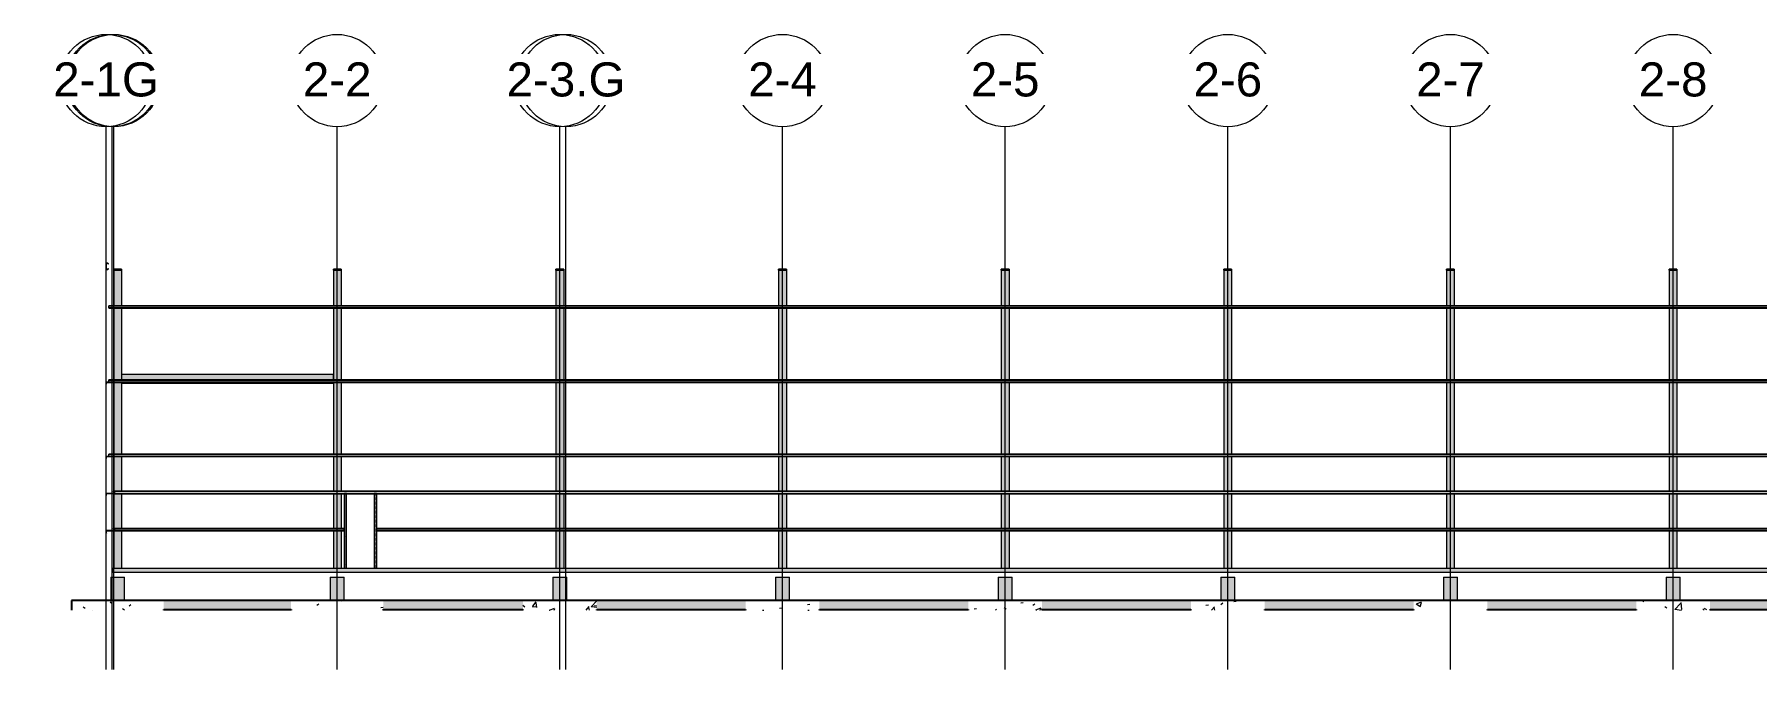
# Model space of a CAD drawing. Header units: inches. Extents: x 21954 to 47768, y -132 to 769.
# Drawn here: x 33151 to 35391, y -132 to 694 of the extents above; entities that cross this region are included whole.
import ezdxf

# ---------------------------------------------------------------- set-up
doc = ezdxf.new("R2010")
doc.units = ezdxf.units.IN
doc.header["$MEASUREMENT"] = 0
doc.linetypes.add('Grid Line 1_2_', pattern=[0.875, 0.5, -0.125, 0.125, -0.125])
doc.linetypes.add('Hidden 1_8_', pattern=[0.1875, 0.125, -0.0625])
for name, color, linetype, lineweight in [('A-FLOR', 192, 'Continuous', 9), ('C-BLDG-PADS', 91, 'Continuous', 9), ('S-BEAM', 12, 'Continuous', 9), ('S-COLS', 52, 'Continuous', 9), ('S-FNDN', 32, 'Continuous', 9), ('S-GRID', 1, 'Continuous', 9), ('S-GRID-IDEN', 1, 'Continuous', 9)]:
    doc.layers.add(name, color=color, linetype=linetype, lineweight=lineweight)
doc.styles.add('Arial', font='arial.ttf', dxfattribs={"height": 44.258982})
pattern_1 = [(50, (-85664.873, 100.19), (68.857394, -6.024036), [7.2, -79.2]), (355, (-85664.87, 100.19), (-13.32011, 72.21071), [5.76, -63.36]), (100.451, (-85659.135, 99.69), (55.53753, 66.18621), [6.119, -67.31]), (46.184, (-85664.87, 119.39), (102.45503, -15.89069), [10.8, -118.8]), (96.636, (-85656.335, 118.065), (89.72737, 93.51553), [9.179, -100.964]), (351.184, (-85664.87, 119.39), (89.72835, 93.5149), [8.64, -95.04]), (21, (-85655.273, 114.59), (57.303523, -38.65147), [7.2, -79.2]), (326, (-85655.27, 114.59), (23.358416, 69.614625), [5.76, -63.36]), (71.451, (-85650.5, 111.37), (80.661926, 30.962635), [6.119, -67.31]), (37.5, (-85664.873, 100.19), (1.167627, 31.957773), [3.168, -59.424, 3.168, -61.152, -63.6]), (37.5, (-85664.873, 100.19), (1.167627, 31.957773), [-126.912, 3.168, -60.432]), (7.5, (-85664.873, 100.19), (25.2549, 37.863352), [3.168, -33.504, 3.168, -57.984, -24.24]), (7.5, (-85664.873, 100.19), (25.2549, 37.863352), [-97.824, 3.168, -21.072]), (327.5, (-85686.28, 100.19), (51.247365, -2.165292), [3.168, -20.832, 3.168, -71.712, -99.36]), (327.5, (-85686.28, 100.19), (51.247365, -2.165292), [-98.88, 3.168, -96.192]), (317.5, (-85695.88, 100.19), (55.986273, 9.609983), [3.168, -28.032, 3.168, -46.56, -70.56]), (317.5, (-85695.88, 100.19), (55.986273, 9.609983), [-80.928, 3.168, -67.392])]
pattern_2 = [(45, (-85664.873, 100.19), (-23.758788, 23.758788), []), (45, (-85664.873, 136.19), (-23.758788, 23.758788), [])]

# ---------------------------------------------------------------- blocks, each defined once
blk = doc.blocks.new('Struct_Sports Complex_2015_rvt-3-Structural - Elevation - North')
at = {"layer": 'S-FNDN', "lineweight": 5}
for points in [[(-26257.4, -42), (-26257.4, -12), (-26275.4, -12), (-26275.4, -42)], [(-25971.9, -42), (-25971.9, -12), (-25989.9, -12), (-25989.9, -42)], [(-25682.4, -42), (-25682.4, -12), (-25700.4, -12), (-25700.4, -42)], [(-25392.9, -42), (-25392.9, -12), (-25410.9, -12), (-25410.9, -42)], [(-25103.4, -42), (-25103.4, -12), (-25121.4, -12), (-25121.4, -42)], [(-24813.9, -42), (-24813.9, -12), (-24831.9, -12), (-24831.9, -42)], [(-24524.4, -42), (-24524.4, -12), (-24542.4, -12), (-24542.4, -42)], [(-24234.9, -42), (-24234.9, -12), (-24252.9, -12), (-24252.9, -42)], [(-23945.4, -42), (-23945.4, -12), (-23963.4, -12), (-23963.4, -42)], [(-23655.9, -42), (-23655.9, -12), (-23673.9, -12), (-23673.9, -42)], [(-23366.4, -42), (-23366.4, -12), (-23384.4, -12), (-23384.4, -42)], [(-23076.9, -42), (-23076.9, -12), (-23094.9, -12), (-23094.9, -42)], [(-22789.4, -42), (-22789.4, -12), (-22801.4, -12), (-22801.4, -42)], [(-22091.6, -42), (-22061.6, -42), (-22061.6, -12), (-22091.6, -12)]]:
    blk.add_hatch(color=9, dxfattribs=at).paths.add_polyline_path(points, flags=0)
at = {"layer": 'S-FNDN'}
h = blk.add_hatch(dxfattribs=at)
h.set_pattern_fill('FP_5', color=256, style=0, pattern_type=2)
h.set_pattern_definition(pattern_1)
h.paths.add_polyline_path([(-26326.4, -54.8), (-26206.4, -54.8), (-26206.4, -42), (-26326.4, -42)], flags=0)
h = blk.add_hatch(dxfattribs=at)
h.set_pattern_fill('FP_5', color=256, style=0, pattern_type=2)
h.set_pattern_definition(pattern_1)
h.paths.add_polyline_path([(-24581.4, -54), (-24581.4, -42), (-24774.9, -42), (-24774.9, -54), (-24705, -54)], flags=0)
h.paths.add_polyline_path([(-26087.4, -54), (-26040.9, -54), (-26040.9, -42), (-26206.4, -42), (-26206.4, -54)], flags=0)
h.paths.add_polyline_path([(-22837.4, -54), (-22837.4, -42), (-23037.9, -42), (-23037.9, -54), (-22838.9, -54)], flags=0)
h.paths.add_polyline_path([(-25920.9, -54), (-25739.4, -54), (-25739.4, -42), (-25920.9, -42)], flags=0)
h.paths.add_polyline_path([(-25643.4, -54), (-25449.9, -54), (-25449.9, -42), (-25643.4, -42)], flags=0)
h.paths.add_polyline_path([(-23133.9, -54), (-23133.9, -42), (-23327.4, -42), (-23327.4, -54), (-23322.7, -54)], flags=0)
h.paths.add_polyline_path([(-23423.4, -54), (-23423.4, -42), (-23616.9, -42), (-23616.9, -54), (-23599.2, -54)], flags=0)
h.paths.add_polyline_path([(-25353.9, -54), (-25160.4, -54), (-25160.4, -42), (-25353.9, -42)], flags=0)
h.paths.add_polyline_path([(-23712.9, -54), (-23712.9, -42), (-23906.4, -42), (-23906.4, -54), (-23875.6, -54)], flags=0)
h.paths.add_polyline_path([(-25064.4, -54), (-24870.9, -54), (-24870.9, -42), (-25064.4, -42)], flags=0)
h.paths.add_polyline_path([(-24002.4, -54), (-24002.4, -42), (-24195.9, -42), (-24195.9, -54), (-24152.1, -54)], flags=0)
h.paths.add_polyline_path([(-24485.4, -54), (-24291.9, -54), (-24291.9, -42), (-24485.4, -42)], flags=0)
h = blk.add_hatch(dxfattribs=at)
h.set_pattern_fill('FP_5', color=256, style=0, pattern_type=2)
h.set_pattern_definition(pattern_1)
h.paths.add_polyline_path([(-25920.9, -54.8), (-25920.9, -42), (-26040.9, -42), (-26040.9, -54.8), (-25949.2, -54.8)], flags=0)
h = blk.add_hatch(dxfattribs=at)
h.set_pattern_fill('FP_5', color=256, style=0, pattern_type=2)
h.set_pattern_definition(pattern_1)
h.paths.add_polyline_path([(-25726.2, -54.8), (-25643.4, -54.8), (-25643.4, -42), (-25739.4, -42), (-25739.4, -54.8)], flags=0)
h = blk.add_hatch(dxfattribs=at)
h.set_pattern_fill('FP_5', color=256, style=0, pattern_type=2)
h.set_pattern_definition(pattern_1)
h.paths.add_polyline_path([(-25436.7, -54.8), (-25353.9, -54.8), (-25353.9, -42), (-25449.9, -42), (-25449.9, -54.8)], flags=0)
h = blk.add_hatch(dxfattribs=at)
h.set_pattern_fill('FP_5', color=256, style=0, pattern_type=2)
h.set_pattern_definition(pattern_1)
h.paths.add_polyline_path([(-25147.2, -54.8), (-25064.4, -54.8), (-25064.4, -42), (-25160.4, -42), (-25160.4, -54.8)], flags=0)
h = blk.add_hatch(dxfattribs=at)
h.set_pattern_fill('FP_5', color=256, style=0, pattern_type=2)
h.set_pattern_definition(pattern_1)
h.paths.add_polyline_path([(-24857.7, -54.8), (-24774.9, -54.8), (-24774.9, -42), (-24870.9, -42), (-24870.9, -54.8)], flags=0)
h = blk.add_hatch(dxfattribs=at)
h.set_pattern_fill('FP_5', color=256, style=0, pattern_type=2)
h.set_pattern_definition(pattern_1)
h.paths.add_polyline_path([(-24568.2, -54.8), (-24485.4, -54.8), (-24485.4, -42), (-24581.4, -42), (-24581.4, -54.8)], flags=0)
h = blk.add_hatch(dxfattribs=at)
h.set_pattern_fill('FP_5', color=256, style=0, pattern_type=2)
h.set_pattern_definition(pattern_1)
h.paths.add_polyline_path([(-24278.7, -54.8), (-24195.9, -54.8), (-24195.9, -42), (-24291.9, -42), (-24291.9, -54.8)], flags=0)
h = blk.add_hatch(dxfattribs=at)
h.set_pattern_fill('FP_5', color=256, style=0, pattern_type=2)
h.set_pattern_definition(pattern_1)
h.paths.add_polyline_path([(-23989.2, -54.8), (-23906.4, -54.8), (-23906.4, -42), (-24002.4, -42), (-24002.4, -54.8)], flags=0)
h = blk.add_hatch(dxfattribs=at)
h.set_pattern_fill('FP_5', color=256, style=0, pattern_type=2)
h.set_pattern_definition(pattern_1)
h.paths.add_polyline_path([(-23699.7, -54.8), (-23616.9, -54.8), (-23616.9, -42), (-23712.9, -42), (-23712.9, -54.8)], flags=0)
h = blk.add_hatch(dxfattribs=at)
h.set_pattern_fill('FP_5', color=256, style=0, pattern_type=2)
h.set_pattern_definition(pattern_1)
h.paths.add_polyline_path([(-23410.2, -54.8), (-23327.4, -54.8), (-23327.4, -42), (-23423.4, -42), (-23423.4, -54.8)], flags=0)
h = blk.add_hatch(dxfattribs=at)
h.set_pattern_fill('FP_5', color=256, style=0, pattern_type=2)
h.set_pattern_definition(pattern_1)
h.paths.add_polyline_path([(-23037.9, -54.8), (-23037.9, -42), (-23133.9, -42), (-23133.9, -54.8), (-23046.2, -54.8)], flags=0)
h = blk.add_hatch(dxfattribs=at)
h.set_pattern_fill('FP_5', color=256, style=0, pattern_type=2)
h.set_pattern_definition(pattern_1)
h.paths.add_polyline_path([(-22837.4, -54.8), (-22753.4, -54.8), (-22753.4, -42), (-22837.4, -42), (-22837.4, -54)], flags=0)
h = blk.add_hatch(dxfattribs=at)
h.set_pattern_fill('FP_5', color=256, style=0, pattern_type=2)
h.set_pattern_definition(pattern_1)
h.paths.add_polyline_path([(-22017.4, -54.8), (-22017.4, -42), (-22137.4, -42), (-22137.4, -54.8)], flags=0)
at = {"layer": 'S-FNDN', "color": 250}
for p, q in [((-26275.4, -12), (-26257.4, -12)), ((-26275.4, -12), (-26275.4, -42)), ((-26257.4, -42), (-26257.4, -12)), ((-25989.9, -12), (-25971.9, -12)), ((-25989.9, -12), (-25989.9, -42)), ((-25971.9, -42), (-25971.9, -12)), ((-25700.4, -12), (-25682.4, -12)), ((-25700.4, -12), (-25700.4, -42)), ((-25682.4, -42), (-25682.4, -12)), ((-25410.9, -12), (-25392.9, -12)), ((-25410.9, -12), (-25410.9, -42)), ((-25392.9, -42), (-25392.9, -12)), ((-25121.4, -12), (-25103.4, -12)), ((-25121.4, -12), (-25121.4, -42)), ((-25103.4, -42), (-25103.4, -12)), ((-24831.9, -12), (-24813.9, -12)), ((-24831.9, -12), (-24831.9, -42)), ((-24813.9, -42), (-24813.9, -12)), ((-24542.4, -12), (-24524.4, -12)), ((-24542.4, -12), (-24542.4, -42)), ((-24524.4, -42), (-24524.4, -12)), ((-24252.9, -12), (-24234.9, -12)), ((-24252.9, -12), (-24252.9, -42)), ((-24234.9, -42), (-24234.9, -12)), ((-23963.4, -12), (-23945.4, -12)), ((-23963.4, -12), (-23963.4, -42)), ((-23945.4, -42), (-23945.4, -12)), ((-23673.9, -12), (-23655.9, -12)), ((-23673.9, -12), (-23673.9, -42)), ((-23655.9, -42), (-23655.9, -12)), ((-23384.4, -12), (-23366.4, -12)), ((-23384.4, -12), (-23384.4, -42)), ((-23366.4, -42), (-23366.4, -12)), ((-23094.9, -12), (-23076.9, -12)), ((-23094.9, -12), (-23094.9, -42)), ((-23076.9, -42), (-23076.9, -12)), ((-22801.4, -12), (-22789.4, -12)), ((-22801.4, -12), (-22801.4, -42)), ((-22789.4, -42), (-22789.4, -12)), ((-22091.6, -12), (-22061.6, -12)), ((-22091.6, -42), (-22091.6, -12)), ((-22061.6, -12), (-22061.6, -42))]:
    blk.add_line(p, q, dxfattribs=at)
at = {"layer": 'S-FNDN', "color": 7, "lineweight": 25}
for p, q in [((-26206.4, -42), (-26326.4, -42)), ((-26326.4, -42), (-26326.4, -54.8)), ((-26040.9, -42), (-26206.4, -42)), ((-25920.9, -42), (-26040.9, -42)), ((-25739.4, -42), (-25920.9, -42)), ((-25643.4, -42), (-25739.4, -42)), ((-25449.9, -42), (-25643.4, -42)), ((-25353.9, -42), (-25449.9, -42)), ((-25160.4, -42), (-25353.9, -42)), ((-25064.4, -42), (-25160.4, -42)), ((-24870.9, -42), (-25064.4, -42)), ((-24774.9, -42), (-24870.9, -42)), ((-24581.4, -42), (-24774.9, -42)), ((-24485.4, -42), (-24581.4, -42)), ((-24291.9, -42), (-24485.4, -42)), ((-24195.9, -42), (-24291.9, -42)), ((-24002.4, -42), (-24195.9, -42)), ((-23906.4, -42), (-24002.4, -42)), ((-23712.9, -42), (-23906.4, -42)), ((-23616.9, -42), (-23712.9, -42)), ((-23423.4, -42), (-23616.9, -42)), ((-23327.4, -42), (-23423.4, -42)), ((-23133.9, -42), (-23327.4, -42)), ((-23037.9, -42), (-23133.9, -42)), ((-22837.4, -42), (-23037.9, -42)), ((-22753.4, -42), (-22837.4, -42)), ((-22753.4, -54.8), (-22753.4, -42)), ((-22017.4, -42), (-22137.4, -42)), ((-22137.4, -42), (-22137.4, -54.8)), ((-22017.4, -54.8), (-22017.4, -42)), ((-26206.4, -54), (-26040.9, -54)), ((-26206.4, -54.8), (-26206.4, -54)), ((-26040.9, -54), (-26040.9, -54.8)), ((-25920.9, -54), (-25739.4, -54)), ((-25920.9, -54.8), (-25920.9, -54)), ((-25739.4, -54), (-25739.4, -54.8)), ((-25643.4, -54), (-25449.9, -54)), ((-25643.4, -54.8), (-25643.4, -54)), ((-25449.9, -54), (-25449.9, -54.8)), ((-25353.9, -54), (-25160.4, -54)), ((-25353.9, -54.8), (-25353.9, -54)), ((-25160.4, -54), (-25160.4, -54.8)), ((-25064.4, -54), (-24870.9, -54)), ((-25064.4, -54.8), (-25064.4, -54)), ((-24870.9, -54), (-24870.9, -54.8)), ((-24774.9, -54), (-24581.4, -54)), ((-24774.9, -54.8), (-24774.9, -54)), ((-24581.4, -54), (-24581.4, -54.8)), ((-24485.4, -54), (-24291.9, -54)), ((-24485.4, -54.8), (-24485.4, -54)), ((-24291.9, -54), (-24291.9, -54.8)), ((-24195.9, -54), (-24002.4, -54)), ((-24195.9, -54.8), (-24195.9, -54)), ((-24002.4, -54), (-24002.4, -54.8)), ((-23906.4, -54), (-23712.9, -54)), ((-23906.4, -54.8), (-23906.4, -54)), ((-23712.9, -54), (-23712.9, -54.8)), ((-23616.9, -54), (-23423.4, -54)), ((-23616.9, -54.8), (-23616.9, -54)), ((-23423.4, -54), (-23423.4, -54.8)), ((-23327.4, -54), (-23133.9, -54)), ((-23327.4, -54.8), (-23327.4, -54)), ((-23133.9, -54), (-23133.9, -54.8)), ((-23037.9, -54), (-22837.4, -54)), ((-23037.9, -54.8), (-23037.9, -54)), ((-22837.4, -54), (-22837.4, -54.8))]:
    blk.add_line(p, q, dxfattribs=at)
blk = doc.blocks.new('Girt_C - 10_D-1162511-Structural - Elevation - North')
at = {"layer": 'S-BEAM'}
for points in [[(-23322.7, 97.1), (-23046.3, 97.1), (-23046.3, 99.9), (-26270.1, 99.9), (-26270.1, 97.1), (-23599.2, 97.1)], [(-23322.7, 96.6), (-23046.3, 96.6), (-23046.3, 97.1), (-26270.1, 97.1), (-26270.1, 96.6), (-25969.9, 96.6), (-25971.5, 96.9), (-25971.5, 97), (-25968.8, 97), (-25968.8, 96.6), (-25932.8, 96.6), (-25932.8, 97), (-25929.9, 97), (-25930.2, 96.8), (-25931.6, 96.6), (-23599.2, 96.6)]]:
    blk.add_hatch(color=256, dxfattribs=at).paths.add_polyline_path(points, flags=0)
at = {"layer": 'S-BEAM', "lineweight": 15}
for p, q in [((-26270.1, 100.1), (-26270.1, 99.9)), ((-23046.3, 100.1), (-26270.1, 100.1)), ((-26270.1, 99.9), (-23046.3, 99.9)), ((-23046.3, 99.9), (-23046.3, 100.1))]:
    blk.add_line(p, q, dxfattribs=at)
at = {"layer": 'S-BEAM'}
for p, q in [((-26270.1, 97.1), (-26270.1, 99.9)), ((-26270.1, 99.9), (-26270.1, 99.9)), ((-26270.1, 99.9), (-23046.3, 99.9)), ((-26270.1, 96.6), (-26270.1, 97.1)), ((-26270.1, 97.1), (-23046.3, 97.1)), ((-26270.1, 96.5), (-26270.1, 96.6)), ((-26270.1, 96.6), (-25969.9, 96.6)), ((-26270.1, 96.5), (-25970.3, 96.5)), ((-25968.8, 96.6), (-25932.8, 96.6)), ((-25968.8, 96.5), (-25932.8, 96.5)), ((-25931.6, 96.6), (-23046.3, 96.6)), ((-25931.2, 96.5), (-23046.3, 96.5)), ((-23046.3, 99.9), (-23046.3, 99.9)), ((-23046.3, 99.9), (-23046.3, 97.1)), ((-23046.3, 97.1), (-23046.3, 96.6)), ((-23046.3, 96.6), (-23046.3, 96.5))]:
    blk.add_line(p, q, dxfattribs=at)
blk = doc.blocks.new('Girt_Z - 10_D-1185129-Structural - Elevation - North')
at = {"layer": 'S-BEAM'}
for points in [[(-23322.7, 48.8), (-23046.3, 48.8), (-23046.3, 51.1), (-25929.4, 51.1), (-25929.4, 48.8), (-23599.2, 48.8)], [(-24705, 48.4), (-23046.3, 48.4), (-23046.3, 48.8), (-25929.4, 48.8), (-25929.4, 48.4), (-24981.5, 48.4)]]:
    blk.add_hatch(color=256, dxfattribs=at).paths.add_polyline_path(points, flags=0)
at = {"layer": 'S-BEAM', "lineweight": 15}
for p, q in [((-25929.4, 51.3), (-25929.4, 51.2)), ((-23046.3, 51.3), (-25929.4, 51.3)), ((-25929.4, 51.2), (-23046.3, 51.2)), ((-23046.3, 51.2), (-23046.3, 51.3))]:
    blk.add_line(p, q, dxfattribs=at)
at = {"layer": 'S-BEAM'}
for p, q in [((-25929.4, 51.1), (-25929.4, 51.2)), ((-25929.4, 48.8), (-25929.4, 51.1)), ((-25929.4, 51.1), (-23046.3, 51.1)), ((-25929.4, 48.4), (-25929.4, 48.8)), ((-25929.4, 48.8), (-23046.3, 48.8)), ((-25929.4, 48.3), (-25929.4, 48.4)), ((-25929.4, 48.4), (-23046.3, 48.4)), ((-25929.4, 48.3), (-23046.3, 48.3)), ((-23046.3, 51.2), (-23046.3, 51.1)), ((-23046.3, 51.1), (-23046.3, 48.8)), ((-23046.3, 48.8), (-23046.3, 48.4)), ((-23046.3, 48.4), (-23046.3, 48.3))]:
    blk.add_line(p, q, dxfattribs=at)
blk = doc.blocks.new('columns and girder2 - one-1108489-Structural - Elevation - North')
at = {"layer": 'S-BEAM'}
blk.add_hatch(color=256, dxfattribs=at).paths.add_polyline_path([(-25696.4, 387.2), (-25686.4, 387.2), (-25686.4, 388.7), (-25696.4, 388.7)], flags=0)
h = blk.add_hatch(color=256, dxfattribs=at)
h.paths.add_polyline_path([(-25696.4, 0), (-25686.4, 0), (-25686.4, 48.3), (-25696.4, 48.3)], flags=0)
h.paths.add_polyline_path([(-25686.4, 51.3), (-25686.4, 96.5), (-25696.4, 96.5), (-25696.4, 51.3)], flags=0)
h.paths.add_polyline_path([(-25686.4, 100.1), (-25686.4, 144.9), (-25696.4, 144.9), (-25696.4, 100.1)], flags=0)
h.paths.add_polyline_path([(-25696.4, 148), (-25686.4, 148), (-25686.4, 241.4), (-25696.4, 241.4)], flags=0)
h.paths.add_polyline_path([(-25696.4, 244.5), (-25686.4, 244.5), (-25686.4, 337.9), (-25696.4, 337.9), (-25696.4, 245.3)], flags=0)
h.paths.add_polyline_path([(-25696.4, 341), (-25686.4, 341), (-25686.4, 387.2), (-25696.4, 387.2)], flags=0)
for p, q in [((-25696.4, 387.2), (-25696.4, 388.7)), ((-25686.4, 388.7), (-25696.4, 388.7)), ((-25686.4, 387.2), (-25696.4, 387.2)), ((-25696.4, 387.2), (-25696.4, 341)), ((-25696.4, 387.2), (-25686.4, 387.2)), ((-25686.4, 388.7), (-25686.4, 387.2)), ((-25686.4, 387.2), (-25686.4, 341)), ((-25696.4, 337.9), (-25696.4, 244.5)), ((-25686.4, 337.9), (-25686.4, 244.5)), ((-25696.4, 241.4), (-25696.4, 148)), ((-25686.4, 241.4), (-25686.4, 148)), ((-25696.4, 144.9), (-25696.4, 100.1)), ((-25686.4, 144.9), (-25686.4, 100.1)), ((-25696.4, 96.5), (-25696.4, 51.3)), ((-25686.4, 96.5), (-25686.4, 51.3)), ((-25696.4, 48.3), (-25696.4, 0)), ((-25686.4, 48.3), (-25686.4, 0))]:
    blk.add_line(p, q, dxfattribs=at)
blk = doc.blocks.new('columns and girder2 - one-V33-Structural - Elevation - North')
at = {"layer": 'S-BEAM'}
blk.add_hatch(color=256, dxfattribs=at).paths.add_polyline_path([(-26271.4, 387.2), (-26261.4, 387.2), (-26261.4, 388.7), (-26271.4, 388.7)], flags=0)
h = blk.add_hatch(color=256, dxfattribs=at)
h.paths.add_polyline_path([(-26261.4, 0), (-26261.4, 48.3), (-26270.1, 48.4), (-26270.1, 51.3), (-26261.4, 51.3), (-26261.4, 96.5), (-26270.1, 96.6), (-26270.1, 100.1), (-26261.4, 100.1), (-26261.4, 144.9), (-26271.4, 144.9), (-26271.4, 0), (-26270.1, 0)], flags=0)
h.paths.add_polyline_path([(-26270.4, 148), (-26261.4, 148), (-26261.4, 241.4), (-26271.4, 241.4), (-26271.4, 148)], flags=0)
h.paths.add_polyline_path([(-26261.4, 244.5), (-26261.4, 337.9), (-26271.4, 337.9), (-26271.4, 244.5), (-26270.4, 244.5)], flags=0)
h.paths.add_polyline_path([(-26271.4, 341), (-26261.4, 341), (-26261.4, 387.2), (-26271.4, 387.2)], flags=0)
for p, q in [((-26271.4, 387.2), (-26271.4, 388.7)), ((-26261.4, 388.7), (-26271.4, 388.7)), ((-26261.4, 387.2), (-26271.4, 387.2)), ((-26271.4, 387.2), (-26271.4, 341)), ((-26271.4, 387.2), (-26261.4, 387.2)), ((-26261.4, 388.7), (-26261.4, 387.2)), ((-26261.4, 387.2), (-26261.4, 341)), ((-26271.4, 337.9), (-26271.4, 244.5)), ((-26261.4, 337.9), (-26261.4, 244.5)), ((-26271.4, 241.4), (-26271.4, 148)), ((-26261.4, 241.4), (-26261.4, 148)), ((-26271.4, 144.9), (-26271.4, 0)), ((-26261.4, 144.9), (-26261.4, 100.1)), ((-26261.4, 96.5), (-26261.4, 51.3)), ((-26261.4, 48.3), (-26261.4, 0))]:
    blk.add_line(p, q, dxfattribs=at)
blk = doc.blocks.new('Girt_Z - 10_D-1101369-Structural - Elevation - North')
at = {"layer": 'S-BEAM'}
h = blk.add_hatch(color=256, dxfattribs=at)
h.paths.add_polyline_path([(-25258, 147.4), (-22795.4, 147.4), (-22795.4, 147.9), (-26271.9, 147.9), (-26271.4, 147.4), (-25534.5, 147.4)], flags=0)
h.paths.add_polyline_path([(-26271.5, 147.4), (-26272, 147.9), (-26277.6, 147.9), (-26277.6, 147.4), (-26272, 147.4)], flags=0)
h = blk.add_hatch(color=256, dxfattribs=at)
h.paths.add_polyline_path([(-26271.5, 145.1), (-26271.5, 147.4), (-26277.6, 147.4), (-26277.6, 145.1), (-26272, 145.1)], flags=0)
h.paths.add_polyline_path([(-22795.7, 145.1), (-22795.4, 145.1), (-22795.4, 147.4), (-26271.4, 147.4), (-26271.4, 145.1), (-22804.3, 145.1)], flags=0)
for p, q in [((-26277.6, 147.9), (-26277.6, 148)), ((-22795.4, 148), (-26277.6, 148)), ((-26277.6, 147.4), (-26277.6, 147.9)), ((-26272, 147.9), (-26277.6, 147.9)), ((-26277.6, 145.1), (-26277.6, 147.4)), ((-26271.5, 147.4), (-26277.6, 147.4)), ((-26277.6, 145.1), (-26277.6, 145.1)), ((-22795.4, 145.1), (-26277.6, 145.1)), ((-22795.4, 147.9), (-26271.9, 147.9)), ((-22795.4, 147.4), (-26271.4, 147.4)), ((-22795.4, 148), (-22795.4, 147.9)), ((-22795.4, 147.9), (-22795.4, 147.4)), ((-22795.4, 147.4), (-22795.4, 145.1)), ((-22795.4, 145.1), (-22795.4, 145.1))]:
    blk.add_line(p, q, dxfattribs=at)
at = {"layer": 'S-BEAM', "lineweight": 15}
for p, q in [((-26277.6, 145.1), (-26277.6, 144.9)), ((-22795.4, 145.1), (-26277.6, 145.1)), ((-26277.6, 144.9), (-22795.4, 144.9)), ((-22795.4, 144.9), (-22795.4, 145.1))]:
    blk.add_line(p, q, dxfattribs=at)
blk = doc.blocks.new('Girt_Z - 10_D-V35-Structural - Elevation - North')
at = {"layer": 'S-BEAM'}
h = blk.add_hatch(color=256, dxfattribs=at)
h.paths.add_polyline_path([(-24705, 243.9), (-22795.4, 243.9), (-22795.4, 244.4), (-26271.9, 244.4), (-26271.4, 243.9), (-24981.5, 243.9)], flags=0)
h.paths.add_polyline_path([(-26277.6, 243.9), (-26271.6, 244), (-26272, 244.4), (-26277.6, 244.4)], flags=0)
h = blk.add_hatch(color=256, dxfattribs=at)
h.paths.add_polyline_path([(-26271.5, 241.6), (-26271.5, 243.9), (-26277.6, 243.9), (-26277.6, 241.6), (-26272, 241.6)], flags=0)
h.paths.add_polyline_path([(-22804.3, 241.6), (-22795.4, 241.6), (-22795.4, 243.9), (-26271.4, 243.9), (-26271.4, 241.6), (-22838.9, 241.6)], flags=0)
for p, q in [((-26277.6, 244.4), (-26277.6, 244.5)), ((-22795.4, 244.5), (-26277.6, 244.5)), ((-26277.6, 243.9), (-26277.6, 244.4)), ((-26272, 244.4), (-26277.6, 244.4)), ((-26277.6, 241.6), (-26277.6, 243.9)), ((-26271.5, 243.9), (-26277.6, 243.9)), ((-26277.6, 241.6), (-26277.6, 241.6)), ((-22795.4, 241.6), (-26277.6, 241.6)), ((-22795.4, 244.4), (-26271.9, 244.4)), ((-22795.4, 243.9), (-26271.4, 243.9)), ((-22795.4, 244.5), (-22795.4, 244.4)), ((-22795.4, 244.4), (-22795.4, 243.9)), ((-22795.4, 243.9), (-22795.4, 241.6)), ((-22795.4, 241.6), (-22795.4, 241.6))]:
    blk.add_line(p, q, dxfattribs=at)
at = {"layer": 'S-BEAM', "lineweight": 15}
for p, q in [((-26277.6, 241.6), (-26277.6, 241.4)), ((-22795.4, 241.6), (-26277.6, 241.6)), ((-26277.6, 241.4), (-22795.4, 241.4)), ((-22795.4, 241.4), (-22795.4, 241.6))]:
    blk.add_line(p, q, dxfattribs=at)
blk = doc.blocks.new('Girt_Z - 10_D-V36-Structural - Elevation - North')
at = {"layer": 'S-BEAM'}
for points in [[(-25810.9, 340.4), (-22795.4, 340.4), (-22795.4, 340.9), (-26277.6, 340.9), (-26277.6, 340.4)], [(-22838.9, 338.1), (-22795.4, 338.1), (-22795.4, 340.4), (-26277.6, 340.4), (-26277.6, 338.1), (-22908, 338.1)]]:
    blk.add_hatch(color=256, dxfattribs=at).paths.add_polyline_path(points, flags=0)
for p, q in [((-26277.6, 340.9), (-26277.6, 341)), ((-22795.4, 341), (-26277.6, 341)), ((-26277.6, 340.4), (-26277.6, 340.9)), ((-22795.4, 340.9), (-26277.6, 340.9)), ((-26277.6, 338.1), (-26277.6, 340.4)), ((-22795.4, 340.4), (-26277.6, 340.4)), ((-26277.6, 338.1), (-26277.6, 338.1)), ((-22795.4, 338.1), (-26277.6, 338.1)), ((-22795.4, 341), (-22795.4, 340.9)), ((-22795.4, 340.9), (-22795.4, 340.4)), ((-22795.4, 340.4), (-22795.4, 338.1)), ((-22795.4, 338.1), (-22795.4, 338.1))]:
    blk.add_line(p, q, dxfattribs=at)
at = {"layer": 'S-BEAM', "lineweight": 15}
for p, q in [((-26277.6, 338.1), (-26277.6, 337.9)), ((-22795.4, 338.1), (-26277.6, 338.1)), ((-26277.6, 337.9), (-22795.4, 337.9)), ((-22795.4, 337.9), (-22795.4, 338.1))]:
    blk.add_line(p, q, dxfattribs=at)
blk = doc.blocks.new('Girt_Z - 10_D-1118247-Structural - Elevation - North')
at = {"layer": 'S-BEAM'}
h = blk.add_hatch(color=256, dxfattribs=at)
h.paths.add_polyline_path([(-26280.8, 45.5), (-26280.7, 45.6), (-26281.3, 46.1), (-26281.4, 46)], flags=0)
h.paths.add_polyline_path([(-26271.6, 48.4), (-26271.6, 48.6), (-26281.2, 48.4)], flags=0)
h.paths.add_polyline_path([(-26271.5, 48.6), (-26271.4, 48.6), (-26271.4, 51), (-26271.5, 50.9)], flags=0)
for p, q in [((-26281.4, 48.4), (-26281.4, 46)), ((-26281.4, 46), (-26280.8, 45.5)), ((-26281.3, 46.1), (-26281.3, 48.4)), ((-26280.7, 45.6), (-26281.3, 46.1)), ((-26271.6, 48.6), (-26281.2, 48.6)), ((-26281.2, 48.4), (-26271.6, 48.4)), ((-26280.8, 45.5), (-26280.7, 45.6)), ((-26271.4, 51), (-26272, 51.5)), ((-26272, 51.5), (-26272, 51.4)), ((-26272, 51.4), (-26271.5, 50.9)), ((-26271.5, 50.9), (-26271.5, 48.6))]:
    blk.add_line(p, q, dxfattribs=at)
for centre, radius, start, end in [((-26281.2, 48.4), 0.188, 90, 180), ((-26281.2, 48.4), 0.0782, 90, 176.9576), ((-26271.6, 48.6), 0.0782, 270, 357.8773), ((-26271.6, 48.6), 0.188, 270, 0)]:
    blk.add_arc(centre, radius, start, end, dxfattribs=at)
blk = doc.blocks.new('Girt_Z - 10_D-1118248-Structural - Elevation - North')
at = {"layer": 'S-BEAM'}
h = blk.add_hatch(color=256, dxfattribs=at)
h.paths.add_polyline_path([(-26280.8, 93.8), (-26280.7, 93.9), (-26281.3, 94.3), (-26281.4, 94.2)], flags=0)
h.paths.add_polyline_path([(-26271.6, 96.7), (-26271.6, 96.8), (-26281.2, 96.7)], flags=0)
h.paths.add_polyline_path([(-26271.5, 96.9), (-26271.4, 96.9), (-26271.4, 99.2), (-26271.5, 99.2)], flags=0)
for p, q in [((-26281.4, 96.6), (-26281.4, 94.2)), ((-26281.4, 94.2), (-26280.8, 93.8)), ((-26281.3, 94.3), (-26281.3, 96.6)), ((-26280.7, 93.9), (-26281.3, 94.3)), ((-26271.6, 96.8), (-26281.2, 96.8)), ((-26281.2, 96.7), (-26271.6, 96.7)), ((-26280.8, 93.8), (-26280.7, 93.9)), ((-26271.4, 99.2), (-26272, 99.7)), ((-26272, 99.7), (-26272, 99.6)), ((-26272, 99.6), (-26271.5, 99.2)), ((-26271.5, 99.2), (-26271.5, 96.9))]:
    blk.add_line(p, q, dxfattribs=at)
for centre, radius, start, end in [((-26281.2, 96.6), 0.188, 90, 180), ((-26281.2, 96.6), 0.0782, 90, 177.8773), ((-26271.6, 96.9), 0.187, 270, 360), ((-26271.6, 96.9), 0.0782, 270, 356.9576)]:
    blk.add_arc(centre, radius, start, end, dxfattribs=at)
blk = doc.blocks.new('Girt_Z - 10_D-1118249-Structural - Elevation - North')
at = {"layer": 'S-BEAM'}
h = blk.add_hatch(dxfattribs=at)
h.set_pattern_fill('FP_6', color=256, style=0, pattern_type=2)
h.set_pattern_definition(pattern_2)
h.paths.add_polyline_path([(-26280.8, 142), (-26280.7, 142.1), (-26281.3, 142.6), (-26281.4, 142.5)], flags=0)
h.paths.add_polyline_path([(-26271.6, 144.9), (-26271.6, 145.1), (-26281.2, 144.9)], flags=0)
h.paths.add_polyline_path([(-26271.5, 145.1), (-26271.4, 145.1), (-26271.4, 147.5), (-26271.5, 147.4)], flags=0)
at = {"layer": 'S-BEAM', "lineweight": 15}
for p, q in [((-26281.4, 144.9), (-26281.4, 142.5)), ((-26281.4, 142.5), (-26280.8, 142)), ((-26281.3, 142.6), (-26281.3, 144.9)), ((-26280.7, 142.1), (-26281.3, 142.6)), ((-26271.6, 145.1), (-26281.2, 145.1)), ((-26281.2, 144.9), (-26271.6, 144.9)), ((-26280.8, 142), (-26280.7, 142.1)), ((-26271.4, 147.5), (-26272, 148)), ((-26272, 148), (-26272, 147.9)), ((-26272, 147.9), (-26271.5, 147.4)), ((-26271.5, 147.4), (-26271.5, 145.1)), ((-26271.4, 145.1), (-26271.4, 147.5))]:
    blk.add_line(p, q, dxfattribs=at)
for centre, radius, start, end in [((-26281.2, 144.9), 0.188, 90, 180), ((-26281.2, 144.9), 0.0782, 90, 177.8773), ((-26271.6, 145.1), 0.187, 270, 0), ((-26271.6, 145.1), 0.0782, 270, 356.9576)]:
    blk.add_arc(centre, radius, start, end, dxfattribs=at)
blk = doc.blocks.new('Girt_Z - 10_D-1118713-Structural - Elevation - North')
at = {"layer": 'S-BEAM', "lineweight": 15}
for p, q in [((-26281.4, 241.4), (-26281.4, 239)), ((-26281.4, 239), (-26280.8, 238.5)), ((-26281.3, 239.1), (-26281.3, 241.4)), ((-26280.7, 238.6), (-26281.3, 239.1)), ((-26271.6, 241.6), (-26281.2, 241.6)), ((-26281.2, 241.4), (-26271.6, 241.4)), ((-26280.8, 238.5), (-26280.7, 238.6)), ((-26271.4, 244), (-26272, 244.5)), ((-26272, 244.5), (-26272, 244.4)), ((-26272, 244.4), (-26271.5, 243.9)), ((-26271.5, 243.9), (-26271.5, 241.6)), ((-26271.4, 241.6), (-26271.4, 244))]:
    blk.add_line(p, q, dxfattribs=at)
for centre, radius, start, end in [((-26281.2, 241.4), 0.188, 90, 180), ((-26281.2, 241.4), 0.0782, 90, 177.8773), ((-26271.6, 241.6), 0.188, 270, 0), ((-26271.6, 241.6), 0.0782, 270, 356.9576)]:
    blk.add_arc(centre, radius, start, end, dxfattribs=at)
blk = doc.blocks.new('Girt_C - 8_D-1114763-Structural - Elevation - North')
at = {"layer": 'S-BEAM'}
h = blk.add_hatch(color=256, dxfattribs=at)
edge = h.paths.add_edge_path(flags=0)
edge.add_line((-26281.3, 387.8), (-26281.3, 388.3))
edge.add_line((-26281.3, 388.3), (-26281.4, 388.3))
edge.add_line((-26281.4, 388.3), (-26281.4, 387.9))
edge.add_line((-26281.4, 387.9), (-26281.3, 387.9))
h = blk.add_hatch(color=256, dxfattribs=at)
h.paths.add_polyline_path([(-26281.3, 388.3), (-26278.9, 388.3), (-26278.9, 388.4), (-26281.3, 388.4)], flags=0)
h.paths.add_polyline_path([(-26278.5, 395.6), (-26278.4, 395.7), (-26278.9, 396.3), (-26278.9, 396.2)], flags=0)
h = blk.add_hatch(color=256, dxfattribs=at)
edge = h.paths.add_edge_path(flags=0)
edge.add_line((-26278.9, 395.7), (-26278.9, 396.2))
edge.add_line((-26278.9, 396.2), (-26281.3, 396.2))
edge.add_line((-26281.3, 396.2), (-26281.2, 395.7))
h = blk.add_hatch(color=256, dxfattribs=at)
edge = h.paths.add_edge_path(flags=0)
edge.add_line((-26278.9, 387.8), (-26278.9, 388.3))
edge.add_line((-26278.9, 388.3), (-26281.3, 388.3))
edge.add_line((-26281.3, 388.3), (-26281.3, 387.8))
h = blk.add_hatch(color=256, dxfattribs=at)
edge = h.paths.add_edge_path(flags=0)
edge.add_line((-26278.5, 395.2), (-26278.6, 395.7))
edge.add_line((-26278.6, 395.7), (-26278.9, 396.2))
edge.add_line((-26278.9, 396.2), (-26278.8, 395.6))
blk.add_hatch(color=256, dxfattribs=at).paths.add_polyline_path([(-26278.9, 387.9), (-26278.5, 388.3), (-26278.4, 388.4), (-26278.4, 388.8), (-26278.9, 388.3)], flags=0)
for p, q in [((-26281.4, 396.1), (-26281.4, 388.5)), ((-26281.4, 388.5), (-26281.4, 387.6)), ((-26278.9, 396.3), (-26281.3, 396.3)), ((-26281.3, 396.2), (-26278.9, 396.2)), ((-26281.3, 395.7), (-26281.3, 396.2)), ((-26281.3, 388.5), (-26281.3, 396.1)), ((-26278.9, 388.4), (-26281.3, 388.4)), ((-26281.3, 388.3), (-26278.9, 388.3)), ((-26278.4, 395.7), (-26278.9, 396.3)), ((-26278.9, 396.2), (-26278.5, 395.6)), ((-26278.9, 395.7), (-26278.9, 396.2)), ((-26278.5, 388.9), (-26278.9, 388.4)), ((-26278.9, 388.3), (-26278.4, 388.8)), ((-26278.9, 387.8), (-26278.9, 388.3)), ((-26278.5, 395.6), (-26278.4, 395.7)), ((-26278.5, 395.2), (-26278.5, 395.6)), ((-26278.4, 388.8), (-26278.5, 388.9)), ((-26278.4, 395.3), (-26278.4, 395.7)), ((-26278.4, 388.4), (-26278.4, 388.8))]:
    blk.add_line(p, q, dxfattribs=at)
for centre, major_axis, start_param, end_param in [((-26281.3, 396.1), (0.188, 0), 1.570796, 3.141593), ((-26281.3, 388.5), (0.188, 0), 3.141593, 3.926987), ((-26281.3, 388.5), (0.188, 0), 3.926991, 4.712389), ((-26281.3, 396.1), (0.0782, 0), 1.607845, 3.141593), ((-26281.3, 388.5), (0.0782, 0), 3.141593, 4.65929)]:
    blk.add_ellipse(centre, major_axis=major_axis, ratio=0.999133, start_param=start_param, end_param=end_param, dxfattribs=at)
blk = doc.blocks.new('C-Channel-Column - C10X25-1159180-Structural - Elevation - North')
at = {"layer": 'S-COLS', "linetype": 'Hidden 1_8_'}
blk.add_line((-25969.3, 97), (-25969.3, 0), dxfattribs=at)
blk = doc.blocks.new('C-Channel-Column - C10X25-1159179-Structural - Elevation - North')
at = {"layer": 'S-COLS', "linetype": 'Hidden 1_8_'}
blk.add_line((-25932.2, 97), (-25932.2, 0), dxfattribs=at)
blk = doc.blocks.new('Girt_Z - 10_D-1185133-Structural - Elevation - North')
at = {"layer": 'S-BEAM'}
for points in [[(-26270.1, 48.8), (-25972.2, 48.8), (-25972.2, 51.1), (-26270.1, 51.1)], [(-25972.2, 48.4), (-25972.2, 48.8), (-26270.1, 48.8), (-26270.1, 48.4), (-26087.4, 48.4)], [(-25972.2, 48.3), (-25972.2, 48.4), (-26087.4, 48.3)]]:
    blk.add_hatch(color=256, dxfattribs=at).paths.add_polyline_path(points, flags=0)
h = blk.add_hatch(dxfattribs=at)
h.set_pattern_fill('FP_6', color=256, style=0, pattern_type=2)
h.set_pattern_definition(pattern_2)
h.paths.add_polyline_path([(-25972.2, 51.2), (-25972.2, 51.3), (-26087.4, 51.2)], flags=0)
at = {"layer": 'S-BEAM', "lineweight": 15}
for p, q in [((-26270.1, 51.3), (-26270.1, 51.2)), ((-25972.2, 51.3), (-26270.1, 51.3)), ((-26270.1, 51.2), (-25972.2, 51.2)), ((-25972.2, 51.2), (-25972.2, 51.3))]:
    blk.add_line(p, q, dxfattribs=at)
at = {"layer": 'S-BEAM'}
for p, q in [((-26270.1, 51.1), (-26270.1, 51.2)), ((-26270.1, 48.8), (-26270.1, 51.1)), ((-26270.1, 51.1), (-25972.2, 51.1)), ((-26270.1, 48.4), (-26270.1, 48.8)), ((-26270.1, 48.8), (-25972.2, 48.8)), ((-26270.1, 48.3), (-26270.1, 48.4)), ((-26270.1, 48.4), (-25972.2, 48.4)), ((-26270.1, 48.3), (-25972.2, 48.3)), ((-25972.2, 51.2), (-25972.2, 51.1)), ((-25972.2, 51.1), (-25972.2, 48.8)), ((-25972.2, 48.8), (-25972.2, 48.4)), ((-25972.2, 48.4), (-25972.2, 48.3))]:
    blk.add_line(p, q, dxfattribs=at)
blk = doc.blocks.new('Grid - Grid Head - Circle-14747-Structural - Elevation - North')
at = {"layer": 'S-GRID-IDEN'}
blk.add_circle((-23085.9, 633.8), 60, dxfattribs=at)

msp = doc.modelspace()

# ---------------------------------------------------------------- hatches: boundary and pattern name
at = {"layer": 'A-FLOR', "lineweight": 5}
h = msp.add_hatch(color=256, dxfattribs=at)
h.paths.add_polyline_path([(33264.6, 240), (33540.1, 240), (33540.1, 241.4), (33264.6, 241.4)], flags=0)
h.paths.add_polyline_path([(33438.6, 244.5), (33540.1, 244.5), (33540.1, 252), (33264.6, 252), (33264.6, 244.5), (33300.4, 244.5)], flags=0)
at = {"layer": 'C-BLDG-PADS', "lineweight": 5}
msp.add_hatch(color=256, dxfattribs=at).paths.add_polyline_path([(36739, -6), (36742.6, -6), (36742.6, 0), (33252.6, 0), (33252.6, -6), (36721.7, -6)], flags=0)
at = {"layer": 'S-COLS', "lineweight": 5}
h = msp.add_hatch(color=256, dxfattribs=at)
h.paths.add_polyline_path([(33554.8, 0), (33554.8, 96.5), (33554.4, 96.5), (33554.4, 0), (33554.7, 0)], flags=0)
h.paths.add_polyline_path([(33554.8, 96.8), (33554.8, 97), (33554.4, 97), (33554.7, 96.8), (33554.8, 96.8)], flags=0)
for points in [[(33556.7, 0), (33556.7, 97), (33554.8, 97), (33554.8, 96.8), (33556.1, 96.6), (33555.7, 96.5), (33554.8, 96.5), (33554.8, 0)], [(33595.7, 0), (33595.7, 96.5), (33594.4, 96.6), (33595.7, 96.8), (33595.7, 97), (33593.8, 97), (33593.8, 0)]]:
    msp.add_hatch(color=256, dxfattribs=at).paths.add_polyline_path(points, flags=0)
at = {"layer": 'S-COLS'}
h = msp.add_hatch(dxfattribs=at)
h.set_pattern_fill('FP_6', color=256, style=0, pattern_type=2)
h.set_pattern_definition(pattern_2)
h.paths.add_polyline_path([(33557.3, 0), (33557.3, 97), (33556.7, 97), (33556.7, 0)], flags=0)
h = msp.add_hatch(dxfattribs=at)
h.set_pattern_fill('FP_6', color=256, style=0, pattern_type=2)
h.set_pattern_definition(pattern_2)
h.paths.add_polyline_path([(33593.8, 0), (33593.8, 97), (33593.3, 97), (33593.3, 0)], flags=0)
at = {"layer": 'S-COLS', "lineweight": 5}
h = msp.add_hatch(color=256, dxfattribs=at)
h.paths.add_polyline_path([(33595.7, 0), (33596.1, 0), (33596.1, 96.5), (33595.7, 96.5), (33595.7, 95.2)], flags=0)
h.paths.add_polyline_path([(33595.7, 96.8), (33596, 96.9), (33596, 97), (33595.7, 97)], flags=0)

# ---------------------------------------------------------------- linework, layer by layer
at = {"layer": 'A-FLOR'}
for p, q in [((33264.6, 252), (33540.1, 252)), ((33264.6, 252), (33264.6, 244.5)), ((33540.1, 244.5), (33540.1, 252)), ((33264.6, 241.4), (33264.6, 240)), ((33540.1, 240), (33264.6, 240)), ((33540.1, 240), (33540.1, 241.4))]:
    msp.add_line(p, q, dxfattribs=at)
at = {"layer": 'C-BLDG-PADS'}
for p, q in [((33252.6, 0), (33252.6, -6)), ((33252.6, 0), (33556.7, 0)), ((33557.3, 0), (33593.3, 0)), ((33593.8, 0), (36480.3, 0)), ((37459.9, -6), (33252.6, -6))]:
    msp.add_line(p, q, dxfattribs=at)
at = {"layer": 'S-COLS'}
for p, q in [((33554.4, 97), (33554.4, 0)), ((33554.8, 97), (33554.4, 97)), ((33554.4, 0), (33554.4, 96.5)), ((33554.8, 96.8), (33554.8, 97)), ((33556.7, 97), (33554.8, 97)), ((33554.8, 0), (33554.8, 96.5)), ((33595.7, 97), (33593.8, 97)), ((33595.7, 97), (33595.7, 96.8)), ((33596.1, 97), (33595.7, 97)), ((33595.7, 96.5), (33595.7, 0)), ((33596.1, 0), (33596.1, 97)), ((33596.1, 96.5), (33596.1, 0))]:
    msp.add_line(p, q, dxfattribs=at)
at = {"layer": 'S-COLS', "lineweight": 15}
for p, q in [((33557.3, 97), (33556.7, 97)), ((33556.7, 97), (33556.7, 0)), ((33557.3, 0), (33557.3, 97)), ((33593.8, 97), (33593.3, 97)), ((33593.3, 97), (33593.3, 0)), ((33593.8, 0), (33593.8, 97)), ((33556.7, 0), (33557.3, 0)), ((33593.3, 0), (33593.8, 0))]:
    msp.add_line(p, q, dxfattribs=at)
at = {"layer": 'S-GRID', "linetype": 'Grid Line 1_2_'}
for p, q in [((33244.6, -132), (33244.6, 573.8)), ((33244.6, -132), (33244.6, 573.8)), ((33252.6, -132), (33252.6, 573.8)), ((33254.6, -132), (33254.6, 573.8)), ((33545.1, -132), (33545.1, 573.8)), ((33545.1, -132), (33545.1, 573.8)), ((33834.6, -132), (33834.6, 573.8)), ((33834.6, -132), (33834.6, 573.8)), ((33842.6, -132), (33842.6, 573.8)), ((34124.1, -132), (34124.1, 573.8)), ((34124.1, -132), (34124.1, 573.8)), ((34413.6, -132), (34413.6, 573.8)), ((34413.6, -132), (34413.6, 573.8)), ((34703.1, -132), (34703.1, 573.8)), ((34703.1, -132), (34703.1, 573.8)), ((34992.6, -132), (34992.6, 573.8)), ((34992.6, -132), (34992.6, 573.8)), ((35282.1, -132), (35282.1, 573.8)), ((35282.1, -132), (35282.1, 573.8))]:
    msp.add_line(p, q, dxfattribs=at)

# ---------------------------------------------------------------- block references
at = {"color": 10, "lineweight": 5}
msp.add_blockref('Struct_Sports Complex_2015_rvt-3-Structural - Elevation - North', (59526, 0), dxfattribs=at)
at = {"layer": 'S-BEAM'}
for name, p in [('Girt_C - 8_D-1114763-Structural - Elevation - North', (59526, 0)), ('columns and girder2 - one-V33-Structural - Elevation - North', (59526, 0)), ('columns and girder2 - one-1108489-Structural - Elevation - North', (59236.5, 0)), ('columns and girder2 - one-1108489-Structural - Elevation - North', (59526, 0)), ('columns and girder2 - one-1108489-Structural - Elevation - North', (59815.5, 0)), ('columns and girder2 - one-1108489-Structural - Elevation - North', (60105, 0)), ('columns and girder2 - one-1108489-Structural - Elevation - North', (60394.5, 0)), ('columns and girder2 - one-1108489-Structural - Elevation - North', (60684, 0)), ('columns and girder2 - one-1108489-Structural - Elevation - North', (60973.5, 0)), ('Girt_Z - 10_D-V36-Structural - Elevation - North', (59526, 0)), ('Girt_Z - 10_D-1118713-Structural - Elevation - North', (59526, 0)), ('Girt_Z - 10_D-V35-Structural - Elevation - North', (59526, 0)), ('Girt_Z - 10_D-1118249-Structural - Elevation - North', (59526, 0)), ('Girt_Z - 10_D-1101369-Structural - Elevation - North', (59526, 0)), ('Girt_Z - 10_D-1118248-Structural - Elevation - North', (59526, 0)), ('Girt_C - 10_D-1162511-Structural - Elevation - North', (59526, 0)), ('Girt_Z - 10_D-1118247-Structural - Elevation - North', (59526, 0)), ('Girt_Z - 10_D-1185133-Structural - Elevation - North', (59526, 0)), ('Girt_Z - 10_D-1185129-Structural - Elevation - North', (59526, 0))]:
    msp.add_blockref(name, p, dxfattribs=at)
at = {"layer": 'S-COLS', "linetype": 'Hidden 1_8_'}
for name in ['C-Channel-Column - C10X25-1159180-Structural - Elevation - North', 'C-Channel-Column - C10X25-1159179-Structural - Elevation - North']:
    msp.add_blockref(name, (59526, 0), dxfattribs=at)
at = {"layer": 'S-GRID-IDEN'}
for p in [(56330.5, 0), (56631, 0), (56920.5, 0), (57210, 0), (57499.5, 0), (57789, 0), (58078.5, 0), (58368, 0)]:
    msp.add_blockref('Grid - Grid Head - Circle-14747-Structural - Elevation - North', p, dxfattribs=at)

# ---------------------------------------------------------------- next in the draw order: texts
at = {"layer": 'S-GRID-IDEN', "char_height": 44.26, "attachment_point": 2, "line_spacing_factor": 0.938532, "style": 'Arial', "bg_fill": 3, "box_fill_scale": 1.25, "bg_fill_color": 0, "bg_fill_transparency": 0}
for s, insert, width in [('1-1G', (33244.6, 657.4), 163.62), ('1-2', (33545.1, 657.4), 106.38), ('1-3', (33834.6, 657.4), 106.38), ('1-4', (34124.1, 657.4), 106.38), ('1-5', (34413.6, 657.4), 106.38), ('1-6', (34703.1, 657.4), 106.38), ('1-7', (34992.6, 657.4), 106.38), ('1-8', (35282.1, 657.4), 106.38)]:
    msp.add_mtext(s, dxfattribs=dict(at, insert=insert, width=width))

# ---------------------------------------------------------------- next in the draw order: block references
at = {"layer": 'S-GRID-IDEN'}
for p in [(56338.5, 0), (56631, 0), (56920.5, 0), (57210, 0), (57499.5, 0), (57789, 0), (58078.5, 0), (58368, 0)]:
    msp.add_blockref('Grid - Grid Head - Circle-14747-Structural - Elevation - North', p, dxfattribs=at)

# ---------------------------------------------------------------- next in the draw order: texts
at = {"layer": 'S-GRID-IDEN', "char_height": 44.26, "width": 106.38, "attachment_point": 2, "line_spacing_factor": 0.938532, "style": 'Arial', "bg_fill": 3, "box_fill_scale": 1.25, "bg_fill_color": 0, "bg_fill_transparency": 0}
for s, insert in [('2-1', (33252.6, 657.4)), ('2-2', (33545.1, 657.4)), ('2-3', (33834.6, 657.4)), ('2-4', (34124.1, 657.4)), ('2-5', (34413.6, 657.4)), ('2-6', (34703.1, 657.4)), ('2-7', (34992.6, 657.4)), ('2-8', (35282.1, 657.4))]:
    msp.add_mtext(s, dxfattribs=dict(at, insert=insert))

# ---------------------------------------------------------------- next in the draw order: block references
at = {"layer": 'S-GRID-IDEN'}
for p in [(56340.5, 0), (56928.5, 0)]:
    msp.add_blockref('Grid - Grid Head - Circle-14747-Structural - Elevation - North', p, dxfattribs=at)

# ---------------------------------------------------------------- next in the draw order: texts
at = {"layer": 'S-GRID-IDEN', "char_height": 44.26, "width": 184.14, "attachment_point": 2, "line_spacing_factor": 0.938532, "style": 'Arial', "bg_fill": 3, "box_fill_scale": 1.25, "bg_fill_color": 0, "bg_fill_transparency": 0}
for s, insert in [('1-1.G', (33254.6, 657.4)), ('2-3.G', (33842.6, 657.4))]:
    msp.add_mtext(s, dxfattribs=dict(at, insert=insert))

# ---------------------------------------------------------------- next in the draw order: block references
at = {"layer": 'S-GRID-IDEN'}
msp.add_blockref('Grid - Grid Head - Circle-14747-Structural - Elevation - North', (56330.5, 0), dxfattribs=at)

# ---------------------------------------------------------------- next in the draw order: texts
at = {"layer": 'S-GRID-IDEN', "insert": (33244.6, 657.4), "char_height": 44.26, "width": 163.62, "attachment_point": 2, "line_spacing_factor": 0.938532, "style": 'Arial', "bg_fill": 3, "box_fill_scale": 1.25, "bg_fill_color": 0, "bg_fill_transparency": 0}
msp.add_mtext('2-1G', dxfattribs=at)

doc.saveas('drawing.dxf')
